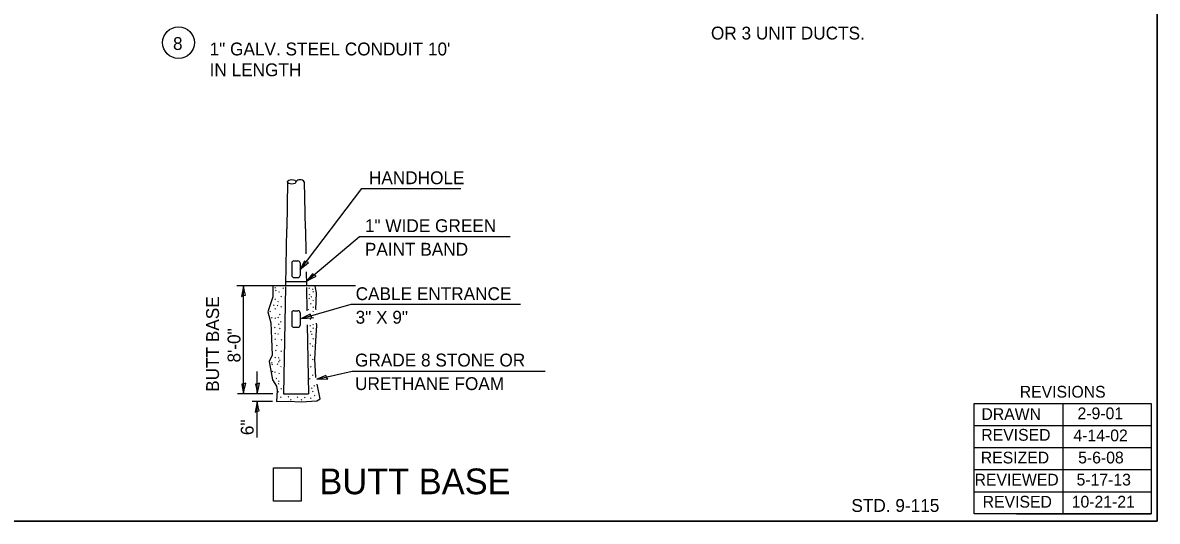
# Model space of a CAD drawing. Extents: x 1569775 to 1571350, y 1585273 to 1586273.
# Drawn here: x 1570820 to 1571350, y 1585273 to 1585505 of the extents above; entities that cross this region are included whole.
import ezdxf

# ---------------------------------------------------------------- set-up
doc = ezdxf.new("R2010")
doc.units = 0
doc.layers.add('Level 59', color=7, linetype='Continuous')
doc.layers.add('Level 60', color=7, linetype='Continuous')

msp = doc.modelspace()

# ---------------------------------------------------------------- linework, layer by layer
at = {"layer": 'Level 59'}
for p, q in [((1570949.75, 1585390.11), (1570978.6, 1585427.98)), ((1570978.6, 1585427.98), (1571024.72, 1585427.98)), ((1570952.69, 1585384.72), (1570977.48, 1585405.63)), ((1570977.48, 1585405.63), (1571047.73, 1585405.63)), ((1570975.68, 1585382.59), (1570920.26, 1585382.59)), ((1570923.41, 1585332.21), (1570923.41, 1585382.59)), ((1570950.36, 1585367.27), (1570973.52, 1585373.97)), ((1570973.52, 1585373.97), (1571052.61, 1585373.97)), ((1570929.81, 1585332.21), (1570929.81, 1585342.58)), ((1570957.6, 1585339.01), (1570974.06, 1585342.7)), ((1570974.06, 1585342.7), (1571064.12, 1585342.7)), ((1570936.98, 1585332.21), (1570920.55, 1585332.21)), ((1570936.96, 1585328.65), (1570927.42, 1585328.65)), ((1570929.81, 1585311.74), (1570929.81, 1585328.65)), ((1571264.23, 1585327.73), (1571346.73, 1585327.73)), ((1571264.23, 1585276.17), (1571264.23, 1585327.73)), ((1571264.23, 1585327.73), (1571346.73, 1585327.73)), ((1571305.48, 1585327.73), (1571305.48, 1585276.17)), ((1571346.73, 1585327.73), (1571346.73, 1585276.17)), ((1571264.23, 1585276.17), (1571264.23, 1585317.42)), ((1571264.23, 1585317.42), (1571346.73, 1585317.42)), ((1571346.73, 1585316.25), (1571346.73, 1585276.17)), ((1571264.23, 1585307.11), (1571346.73, 1585307.11)), ((1571264.23, 1585296.79), (1571346.73, 1585296.79)), ((1571264.23, 1585286.48), (1571346.73, 1585286.48)), ((1571346.73, 1585276.17), (1571264.23, 1585276.17)), ((1571283.86, 1585276.17), (1571346.73, 1585276.17))]:
    msp.add_line(p, q, dxfattribs=at)
for points in [[(1569774.59, 1586272.65), (1571349.59, 1586272.65), (1571349.59, 1585272.65), (1569774.59, 1585272.65)], [(1570953.61, 1585393.45), (1570952.6, 1585393.71), (1570951.77, 1585394.14), (1570950.92, 1585392.36), (1570949.75, 1585390.11), (1570951.75, 1585391.93)], [(1570957.19, 1585387.14), (1570956.26, 1585387.61), (1570955.54, 1585388.22), (1570954.32, 1585386.66), (1570952.69, 1585384.72), (1570955.04, 1585386.07)], [(1570922.36, 1585377.59), (1570923.32, 1585378), (1570924.24, 1585378.16), (1570923.84, 1585380.09), (1570923.41, 1585382.59), (1570922.92, 1585379.93)], [(1570955.46, 1585367.66), (1570954.8, 1585368.47), (1570954.39, 1585369.31), (1570952.65, 1585368.38), (1570950.36, 1585367.27), (1570953.06, 1585367.55)], [(1570924.45, 1585337.21), (1570923.49, 1585336.8), (1570922.57, 1585336.65), (1570922.97, 1585334.71), (1570923.41, 1585332.21), (1570923.89, 1585334.88)], [(1570930.86, 1585337.21), (1570929.89, 1585336.8), (1570928.97, 1585336.65), (1570929.38, 1585334.71), (1570929.81, 1585332.21), (1570930.29, 1585334.88)], [(1570962.71, 1585339.08), (1570962.1, 1585339.93), (1570961.75, 1585340.79), (1570959.95, 1585339.98), (1570957.6, 1585339.01), (1570960.31, 1585339.12)], [(1570928.76, 1585323.65), (1570929.72, 1585324.05), (1570930.65, 1585324.21), (1570930.24, 1585326.15), (1570929.81, 1585328.65), (1570929.32, 1585325.98)], [(1570937.32, 1585297.67), (1570950.23, 1585297.67), (1570950.23, 1585282.04), (1570937.32, 1585282.04)]]:
    msp.add_lwpolyline(points, close=True, dxfattribs=at)
msp.add_circle((1570893.05, 1585496.12), 7.39, dxfattribs=at)
at = {"layer": 'Level 60'}
for p, q in [((1570943.94, 1585431.12), (1570943.54, 1585409.13)), ((1570951.69, 1585431.12), (1570952.08, 1585409.13)), ((1570943.37, 1585409.13), (1570942.91, 1585383.03)), ((1570952.25, 1585409.13), (1570952.46, 1585397.47)), ((1570945.88, 1585393.25), (1570945.88, 1585387.44)), ((1570946.84, 1585394.22), (1570948.78, 1585394.22)), ((1570949.75, 1585393.25), (1570949.75, 1585387.44)), ((1570942.93, 1585384.53), (1570952.69, 1585384.53)), ((1570946.84, 1585386.47), (1570948.78, 1585386.47)), ((1570952.6, 1585389.14), (1570952.72, 1585382.93)), ((1570938.02, 1585381.5), (1570938.31, 1585381.79)), ((1570938.31, 1585380.26), (1570938.6, 1585380.54)), ((1570939.94, 1585379.68), (1570940.23, 1585379.97)), ((1570941.76, 1585381.31), (1570942.04, 1585381.6)), ((1570942.89, 1585382.06), (1570942, 1585332.21)), ((1570952.74, 1585381.78), (1570952.94, 1585370.86)), ((1570953.89, 1585381.31), (1570954.18, 1585381.6)), ((1570955.52, 1585380.93), (1570955.8, 1585381.21)), ((1570955.71, 1585379.59), (1570955.99, 1585379.88)), ((1570937.36, 1585373.47), (1570937.64, 1585373.76)), ((1570938.02, 1585376.24), (1570938.31, 1585376.53)), ((1570939.46, 1585375.19), (1570939.75, 1585375.48)), ((1570940.8, 1585377.49), (1570941.08, 1585377.77)), ((1570953.89, 1585376.53), (1570954.18, 1585376.82)), ((1570954.08, 1585378.34), (1570954.37, 1585378.64)), ((1570954.56, 1585374.05), (1570954.85, 1585374.33)), ((1570954.94, 1585377.39), (1570955.23, 1585377.67)), ((1570955.8, 1585375.77), (1570956.09, 1585376.05)), ((1570935.64, 1585370.41), (1570935.93, 1585370.7)), ((1570937.93, 1585371.66), (1570938.22, 1585371.94)), ((1570939.08, 1585373.29), (1570939.36, 1585373.57)), ((1570940.13, 1585369.08), (1570940.42, 1585369.36)), ((1570940.8, 1585372.61), (1570941.08, 1585372.9)), ((1570945.88, 1585370), (1570945.88, 1585364.19)), ((1570946.84, 1585370.97), (1570948.78, 1585370.97)), ((1570949.75, 1585370), (1570949.75, 1585364.19)), ((1570953.61, 1585371.37), (1570953.89, 1585371.66)), ((1570954.27, 1585369.27), (1570954.56, 1585369.55)), ((1570955.71, 1585372.42), (1570955.99, 1585372.71)), ((1570955.8, 1585370.6), (1570956.09, 1585370.9)), ((1570936.4, 1585367.55), (1570936.69, 1585367.83)), ((1570937.84, 1585362.96), (1570938.12, 1585363.25)), ((1570938.02, 1585367.36), (1570938.31, 1585367.64)), ((1570939.36, 1585367.64), (1570939.65, 1585367.93)), ((1570939.65, 1585364.58), (1570939.94, 1585364.87)), ((1570940.61, 1585365.63), (1570940.89, 1585365.92)), ((1570946.84, 1585363.22), (1570948.78, 1585363.22)), ((1570953.05, 1585364.4), (1570953.63, 1585332.21)), ((1570954.27, 1585363.82), (1570954.56, 1585364.11)), ((1570954.47, 1585366.97), (1570954.75, 1585367.25)), ((1570955.71, 1585367.55), (1570955.99, 1585367.83)), ((1570955.8, 1585364.39), (1570956.09, 1585364.68)), ((1570937.93, 1585360.19), (1570938.22, 1585360.48)), ((1570939.46, 1585360.09), (1570939.75, 1585360.38)), ((1570940.13, 1585362.57), (1570940.42, 1585362.87)), ((1570954.56, 1585361.14), (1570954.85, 1585361.43)), ((1570955.04, 1585359.9), (1570955.32, 1585360.19)), ((1570955.71, 1585362.67), (1570955.99, 1585362.96)), ((1570955.71, 1585357.7), (1570955.99, 1585357.99)), ((1570938.02, 1585357.51), (1570938.31, 1585357.8)), ((1570938.7, 1585354.55), (1570938.99, 1585354.84)), ((1570940.99, 1585357.23), (1570941.28, 1585357.51)), ((1570954.27, 1585355.31), (1570954.56, 1585355.6)), ((1570955.52, 1585354.36), (1570955.8, 1585354.64)), ((1570937.93, 1585349.01), (1570938.22, 1585349.29)), ((1570938.31, 1585352.26), (1570938.6, 1585352.54)), ((1570939.65, 1585348.92), (1570939.94, 1585349.2)), ((1570939.65, 1585347), (1570939.94, 1585347.29)), ((1570940.13, 1585347.77), (1570940.42, 1585348.05)), ((1570940.8, 1585351.97), (1570941.08, 1585352.26)), ((1570954.47, 1585350.16), (1570954.75, 1585350.44)), ((1570955.61, 1585348.05), (1570955.9, 1585348.34)), ((1570936.4, 1585346.52), (1570936.69, 1585346.81)), ((1570936.59, 1585345.66), (1570936.88, 1585345.95)), ((1570936.78, 1585342.51), (1570937.07, 1585342.79)), ((1570938.02, 1585342.22), (1570938.31, 1585342.51)), ((1570939.08, 1585345.85), (1570939.36, 1585346.14)), ((1570940.71, 1585344.71), (1570940.99, 1585344.99)), ((1570954.66, 1585344.61), (1570954.94, 1585344.9)), ((1570938.6, 1585339.26), (1570938.89, 1585339.55)), ((1570939.75, 1585337.92), (1570940.04, 1585338.21)), ((1570939.75, 1585336.77), (1570940.04, 1585337.06)), ((1570939.94, 1585341.65), (1570940.23, 1585341.94)), ((1570954.18, 1585338.97), (1570954.47, 1585339.26)), ((1570955.52, 1585340.79), (1570955.8, 1585341.07)), ((1570939.36, 1585332.95), (1570939.65, 1585333.24)), ((1570940.8, 1585334.29), (1570941.08, 1585334.58)), ((1570942, 1585332.21), (1570953.63, 1585332.21)), ((1570955.04, 1585334.67), (1570955.32, 1585334.96)), ((1570955.61, 1585333.14), (1570955.9, 1585333.43)), ((1570956.18, 1585335.82), (1570956.47, 1585336.1)), ((1570956.47, 1585331.32), (1570956.76, 1585331.62)), ((1570940.61, 1585330.47), (1570940.89, 1585330.75)), ((1570944.24, 1585330.66), (1570944.52, 1585330.94)), ((1570945.29, 1585329.23), (1570945.57, 1585329.51)), ((1570948.44, 1585330.47), (1570948.73, 1585330.75)), ((1570950.26, 1585329.23), (1570950.55, 1585329.51)), ((1570951.88, 1585330.28), (1570952.17, 1585330.56)), ((1570954.66, 1585329.99), (1570954.94, 1585330.28))]:
    msp.add_line(p, q, dxfattribs=at)
msp.add_lwpolyline([(1569774.59, 1585272.65), (1571349.59, 1585272.65), (1571349.59, 1586272.65), (1569774.59, 1586272.65)], close=True, dxfattribs=at)
for points in [[(1570936.98, 1585382.46), (1570937.07, 1585377.49), (1570934.68, 1585370.51), (1570936.12, 1585365.35), (1570936.5, 1585357.89), (1570936.78, 1585350.25), (1570935.26, 1585347.28), (1570936.88, 1585338.69), (1570938.8, 1585335.72), (1570938.99, 1585333.71), (1570938.7, 1585328.55), (1570944.15, 1585328.74), (1570950.26, 1585328.46), (1570957.62, 1585328.84), (1570959.15, 1585329.89), (1570957.78, 1585336.71)], [(1570957, 1585372.16), (1570957.05, 1585371.46), (1570957.34, 1585379.3), (1570956.85, 1585382.46)], [(1570957.19, 1585339.68), (1570957.14, 1585339.93), (1570956.56, 1585348.24), (1570957.14, 1585356.94), (1570957.53, 1585364.01), (1570957.45, 1585365.22)]]:
    msp.add_lwpolyline(points, dxfattribs=at)
for centre, radius, start, end in [((1570949.75, 1585429.76), 2.37, 35.2683, 144.7317), ((1570946.84, 1585393.25), 0.969, 90, 180), ((1570948.78, 1585393.25), 0.969, 0, 90), ((1570946.84, 1585387.44), 0.969, 180, 270), ((1570948.78, 1585387.44), 0.969, 270, 0), ((1570946.84, 1585370), 0.969, 90, 180), ((1570948.78, 1585370), 0.969, 0, 90), ((1570946.84, 1585364.19), 0.969, 180, 270), ((1570948.78, 1585364.19), 0.969, 270, 0)]:
    msp.add_arc(centre, radius, start, end, dxfattribs=at)
msp.add_ellipse((1570945.88, 1585431.13), major_axis=(1.94, 0), ratio=0.540264, dxfattribs=at)

# ---------------------------------------------------------------- texts
at = {"layer": 'Level 59'}
for s, height, p in [('OR 3 UNIT DUCTS.  ', 6, (1571141.4, 1585497.57)), ('8', 6, (1570890.49, 1585492.69)), ('1" GALV. STEEL CONDUIT 10\'   ', 6, (1570907.56, 1585490.14)), ('IN LENGTH', 6, (1570907.56, 1585480.42)), ('HANDHOLE', 6, (1570981.86, 1585430.03)), ('1" WIDE GREEN', 6, (1570979.99, 1585407.66)), ('PAINT BAND', 6, (1570979.99, 1585396.66)), ('CABLE ENTRANCE', 6, (1570975.67, 1585375.91)), ('3" X 9"', 6, (1570975.67, 1585364.91)), ('GRADE 8 STONE OR', 6, (1570975.4, 1585344.93)), ('URETHANE FOAM', 6, (1570975.4, 1585333.93)), ('DRAWN', 5.5, (1571267.55, 1585319.97)), ('  2-9-01', 5.5, (1571308.29, 1585320.31)), (' 4-14-02', 5.5, (1571308.42, 1585310)), ('5-6-08', 5.5, (1571312.67, 1585299.68)), ('BUTT BASE', 12, (1570958.76, 1585285.3)), ('5-17-13', 5.5, (1571311.93, 1585289.37)), ('REVISED', 5.5, (1571268.14, 1585279.04)), ('10-21-21', 5.5, (1571309.67, 1585279.06)), ('STD. 9-115', 6, (1571206.9, 1585277.05))]:
    msp.add_text(s, height=height, dxfattribs=at).set_placement(p)
for s, height, rotation, p in [('BUTT BASE', 6, 90, (1570911.95, 1585333.11)), ('8\'-0"', 6, 90, (1570921.94, 1585346.78)), ('REVISIONS', 5.5, 360, (1571285.43, 1585330.39)), ('6"', 6, 90, (1570928.1, 1585312.87)), ('REVISED', 5.5, 360, (1571267.49, 1585310.27)), ('RESIZED', 5.5, 360, (1571267.26, 1585299.66)), ('REVIEWED', 5.5, 360, (1571264.36, 1585289.35))]:
    msp.add_text(s, height=height, rotation=rotation, dxfattribs=at).set_placement(p)

doc.saveas('drawing.dxf')
